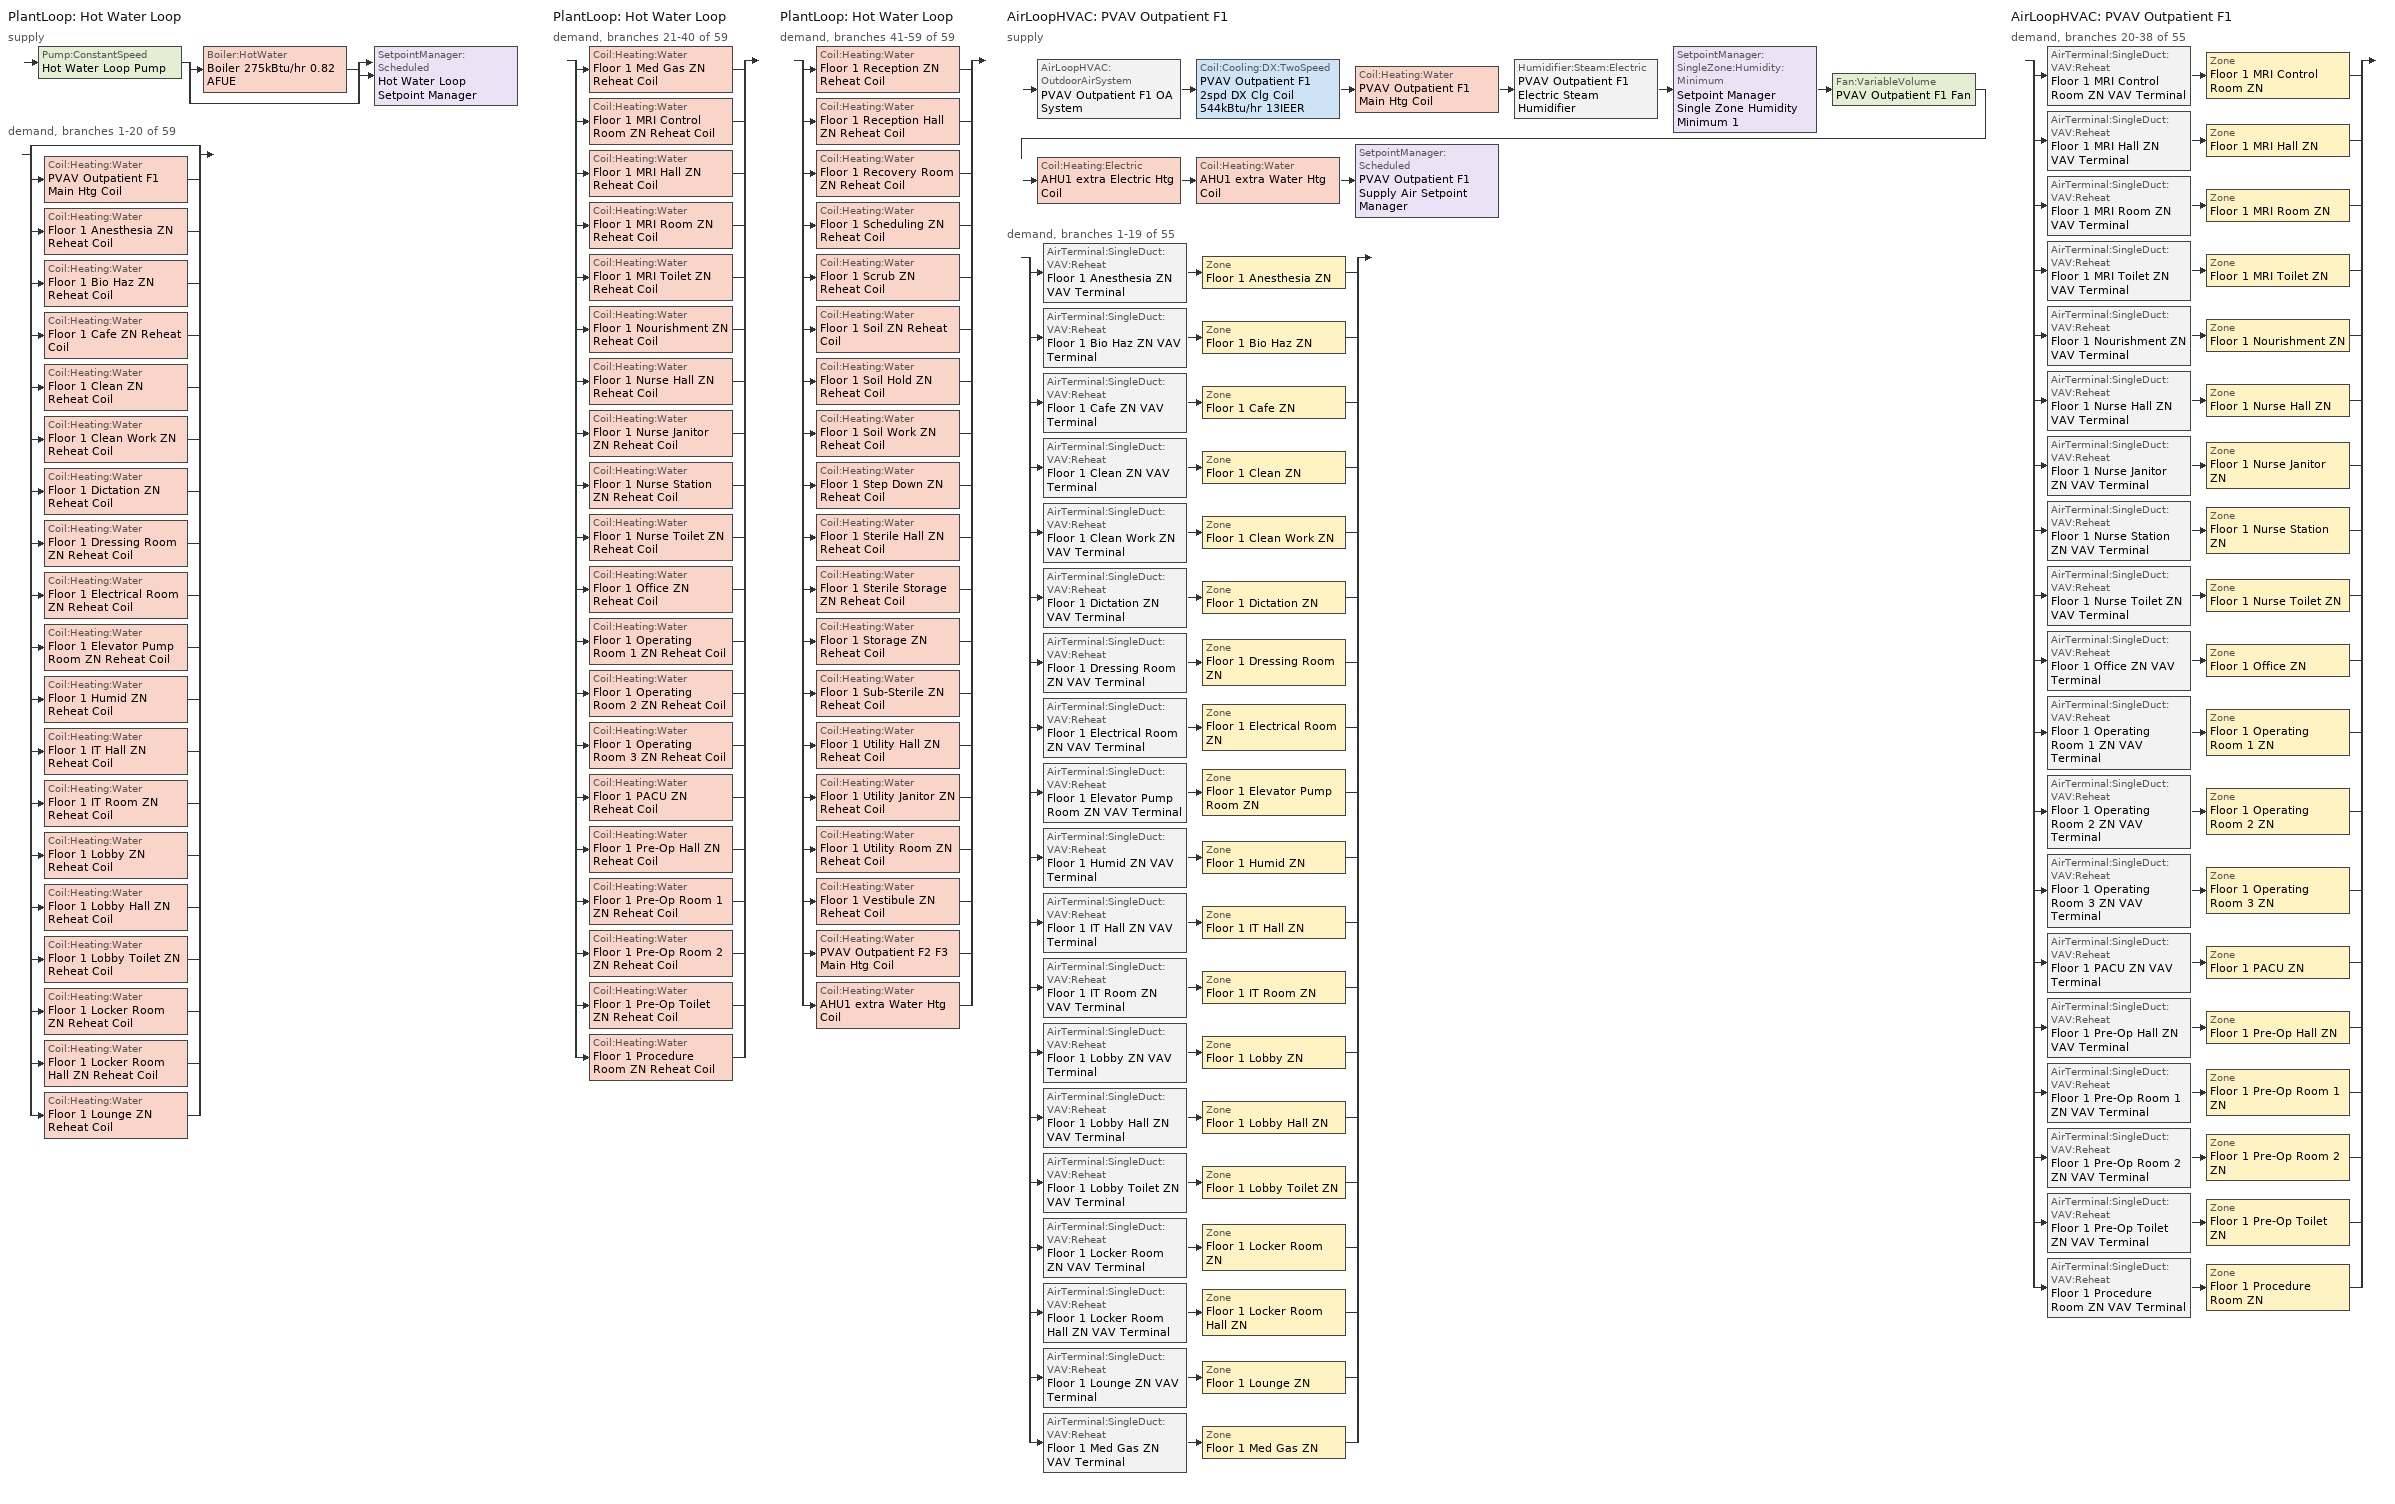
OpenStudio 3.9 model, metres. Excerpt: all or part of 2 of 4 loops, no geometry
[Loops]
PlantLoop 'Hot Water Loop'
 supply: Pump:ConstantSpeed 'Hot Water Loop Pump' > split
  | Boiler:HotWater 'Boiler 275kBtu/hr 0.82 AFUE'
  | bypass
  join > SetpointManager:Scheduled 'Hot Water Loop Setpoint Manager'
 demand, branches 1-20 of 59: split
  | bypass
  | Coil:Heating:Water 'PVAV Outpatient F1 Main Htg Coil'
  | Coil:Heating:Water 'Floor 1 Anesthesia ZN Reheat Coil'
  | Coil:Heating:Water 'Floor 1 Bio Haz ZN Reheat Coil'
  | Coil:Heating:Water 'Floor 1 Cafe ZN Reheat Coil'
  | Coil:Heating:Water 'Floor 1 Clean ZN Reheat Coil'
  | Coil:Heating:Water 'Floor 1 Clean Work ZN Reheat Coil'
  | Coil:Heating:Water 'Floor 1 Dictation ZN Reheat Coil'
  | Coil:Heating:Water 'Floor 1 Dressing Room ZN Reheat Coil'
  | Coil:Heating:Water 'Floor 1 Electrical Room ZN Reheat Coil'
  | Coil:Heating:Water 'Floor 1 Elevator Pump Room ZN Reheat Coil'
  | Coil:Heating:Water 'Floor 1 Humid ZN Reheat Coil'
  | Coil:Heating:Water 'Floor 1 IT Hall ZN Reheat Coil'
  | Coil:Heating:Water 'Floor 1 IT Room ZN Reheat Coil'
  | Coil:Heating:Water 'Floor 1 Lobby ZN Reheat Coil'
  | Coil:Heating:Water 'Floor 1 Lobby Hall ZN Reheat Coil'
  | Coil:Heating:Water 'Floor 1 Lobby Toilet ZN Reheat Coil'
  | Coil:Heating:Water 'Floor 1 Locker Room ZN Reheat Coil'
  | Coil:Heating:Water 'Floor 1 Locker Room Hall ZN Reheat Coil'
  | Coil:Heating:Water 'Floor 1 Lounge ZN Reheat Coil'
PlantLoop 'Hot Water Loop'
 demand, branches 21-40 of 59: split
  | Coil:Heating:Water 'Floor 1 Med Gas ZN Reheat Coil'
  | Coil:Heating:Water 'Floor 1 MRI Control Room ZN Reheat Coil'
  | Coil:Heating:Water 'Floor 1 MRI Hall ZN Reheat Coil'
  | Coil:Heating:Water 'Floor 1 MRI Room ZN Reheat Coil'
  | Coil:Heating:Water 'Floor 1 MRI Toilet ZN Reheat Coil'
  | Coil:Heating:Water 'Floor 1 Nourishment ZN Reheat Coil'
  | Coil:Heating:Water 'Floor 1 Nurse Hall ZN Reheat Coil'
  | Coil:Heating:Water 'Floor 1 Nurse Janitor ZN Reheat Coil'
  | Coil:Heating:Water 'Floor 1 Nurse Station ZN Reheat Coil'
  | Coil:Heating:Water 'Floor 1 Nurse Toilet ZN Reheat Coil'
  | Coil:Heating:Water 'Floor 1 Office ZN Reheat Coil'
  | Coil:Heating:Water 'Floor 1 Operating Room 1 ZN Reheat Coil'
  | Coil:Heating:Water 'Floor 1 Operating Room 2 ZN Reheat Coil'
  | Coil:Heating:Water 'Floor 1 Operating Room 3 ZN Reheat Coil'
  | Coil:Heating:Water 'Floor 1 PACU ZN Reheat Coil'
  | Coil:Heating:Water 'Floor 1 Pre-Op Hall ZN Reheat Coil'
  | Coil:Heating:Water 'Floor 1 Pre-Op Room 1 ZN Reheat Coil'
  | Coil:Heating:Water 'Floor 1 Pre-Op Room 2 ZN Reheat Coil'
  | Coil:Heating:Water 'Floor 1 Pre-Op Toilet ZN Reheat Coil'
  | Coil:Heating:Water 'Floor 1 Procedure Room ZN Reheat Coil'
PlantLoop 'Hot Water Loop'
 demand, branches 41-59 of 59: split
  | Coil:Heating:Water 'Floor 1 Reception ZN Reheat Coil'
  | Coil:Heating:Water 'Floor 1 Reception Hall ZN Reheat Coil'
  | Coil:Heating:Water 'Floor 1 Recovery Room ZN Reheat Coil'
  | Coil:Heating:Water 'Floor 1 Scheduling ZN Reheat Coil'
  | Coil:Heating:Water 'Floor 1 Scrub ZN Reheat Coil'
  | Coil:Heating:Water 'Floor 1 Soil ZN Reheat Coil'
  | Coil:Heating:Water 'Floor 1 Soil Hold ZN Reheat Coil'
  | Coil:Heating:Water 'Floor 1 Soil Work ZN Reheat Coil'
  | Coil:Heating:Water 'Floor 1 Step Down ZN Reheat Coil'
  | Coil:Heating:Water 'Floor 1 Sterile Hall ZN Reheat Coil'
  | Coil:Heating:Water 'Floor 1 Sterile Storage ZN Reheat Coil'
  | Coil:Heating:Water 'Floor 1 Storage ZN Reheat Coil'
  | Coil:Heating:Water 'Floor 1 Sub-Sterile ZN Reheat Coil'
  | Coil:Heating:Water 'Floor 1 Utility Hall ZN Reheat Coil'
  | Coil:Heating:Water 'Floor 1 Utility Janitor ZN Reheat Coil'
  | Coil:Heating:Water 'Floor 1 Utility Room ZN Reheat Coil'
  | Coil:Heating:Water 'Floor 1 Vestibule ZN Reheat Coil'
  | Coil:Heating:Water 'PVAV Outpatient F2 F3 Main Htg Coil'
  | Coil:Heating:Water 'AHU1 extra Water Htg Coil'
AirLoopHVAC 'PVAV Outpatient F1'
 supply: AirLoopHVAC:OutdoorAirSystem 'PVAV Outpatient F1 OA System' > Coil:Cooling:DX:TwoSpeed 'PVAV Outpatient F1 2spd DX Clg Coil 544kBtu/hr 13IEER' > Coil:Heating:Water 'PVAV Outpatient F1 Main Htg Coil' > Humidifier:Steam:Electric 'PVAV Outpatient F1 Electric Steam Humidifier' > SetpointManager:SingleZone:Humidity:Minimum 'Setpoint Manager Single Zone Humidity Minimum 1' > Fan:VariableVolume 'PVAV Outpatient F1 Fan' > Coil:Heating:Electric 'AHU1 extra Electric Htg Coil' > Coil:Heating:Water 'AHU1 extra Water Htg Coil' > SetpointManager:Scheduled 'PVAV Outpatient F1 Supply Air Setpoint Manager'
 demand, branches 1-19 of 55: split
  | AirTerminal:SingleDuct:VAV:Reheat 'Floor 1 Anesthesia ZN VAV Terminal' > Zone 'Floor 1 Anesthesia ZN'
  | AirTerminal:SingleDuct:VAV:Reheat 'Floor 1 Bio Haz ZN VAV Terminal' > Zone 'Floor 1 Bio Haz ZN'
  | AirTerminal:SingleDuct:VAV:Reheat 'Floor 1 Cafe ZN VAV Terminal' > Zone 'Floor 1 Cafe ZN'
  | AirTerminal:SingleDuct:VAV:Reheat 'Floor 1 Clean ZN VAV Terminal' > Zone 'Floor 1 Clean ZN'
  | AirTerminal:SingleDuct:VAV:Reheat 'Floor 1 Clean Work ZN VAV Terminal' > Zone 'Floor 1 Clean Work ZN'
  | AirTerminal:SingleDuct:VAV:Reheat 'Floor 1 Dictation ZN VAV Terminal' > Zone 'Floor 1 Dictation ZN'
  | AirTerminal:SingleDuct:VAV:Reheat 'Floor 1 Dressing Room ZN VAV Terminal' > Zone 'Floor 1 Dressing Room ZN'
  | AirTerminal:SingleDuct:VAV:Reheat 'Floor 1 Electrical Room ZN VAV Terminal' > Zone 'Floor 1 Electrical Room ZN'
  | AirTerminal:SingleDuct:VAV:Reheat 'Floor 1 Elevator Pump Room ZN VAV Terminal' > Zone 'Floor 1 Elevator Pump Room ZN'
  | AirTerminal:SingleDuct:VAV:Reheat 'Floor 1 Humid ZN VAV Terminal' > Zone 'Floor 1 Humid ZN'
  | AirTerminal:SingleDuct:VAV:Reheat 'Floor 1 IT Hall ZN VAV Terminal' > Zone 'Floor 1 IT Hall ZN'
  | AirTerminal:SingleDuct:VAV:Reheat 'Floor 1 IT Room ZN VAV Terminal' > Zone 'Floor 1 IT Room ZN'
  | AirTerminal:SingleDuct:VAV:Reheat 'Floor 1 Lobby ZN VAV Terminal' > Zone 'Floor 1 Lobby ZN'
  | AirTerminal:SingleDuct:VAV:Reheat 'Floor 1 Lobby Hall ZN VAV Terminal' > Zone 'Floor 1 Lobby Hall ZN'
  | AirTerminal:SingleDuct:VAV:Reheat 'Floor 1 Lobby Toilet ZN VAV Terminal' > Zone 'Floor 1 Lobby Toilet ZN'
  | AirTerminal:SingleDuct:VAV:Reheat 'Floor 1 Locker Room ZN VAV Terminal' > Zone 'Floor 1 Locker Room ZN'
  | AirTerminal:SingleDuct:VAV:Reheat 'Floor 1 Locker Room Hall ZN VAV Terminal' > Zone 'Floor 1 Locker Room Hall ZN'
  | AirTerminal:SingleDuct:VAV:Reheat 'Floor 1 Lounge ZN VAV Terminal' > Zone 'Floor 1 Lounge ZN'
  | AirTerminal:SingleDuct:VAV:Reheat 'Floor 1 Med Gas ZN VAV Terminal' > Zone 'Floor 1 Med Gas ZN'
AirLoopHVAC 'PVAV Outpatient F1'
 demand, branches 20-38 of 55: split
  | AirTerminal:SingleDuct:VAV:Reheat 'Floor 1 MRI Control Room ZN VAV Terminal' > Zone 'Floor 1 MRI Control Room ZN'
  | AirTerminal:SingleDuct:VAV:Reheat 'Floor 1 MRI Hall ZN VAV Terminal' > Zone 'Floor 1 MRI Hall ZN'
  | AirTerminal:SingleDuct:VAV:Reheat 'Floor 1 MRI Room ZN VAV Terminal' > Zone 'Floor 1 MRI Room ZN'
  | AirTerminal:SingleDuct:VAV:Reheat 'Floor 1 MRI Toilet ZN VAV Terminal' > Zone 'Floor 1 MRI Toilet ZN'
  | AirTerminal:SingleDuct:VAV:Reheat 'Floor 1 Nourishment ZN VAV Terminal' > Zone 'Floor 1 Nourishment ZN'
  | AirTerminal:SingleDuct:VAV:Reheat 'Floor 1 Nurse Hall ZN VAV Terminal' > Zone 'Floor 1 Nurse Hall ZN'
  | AirTerminal:SingleDuct:VAV:Reheat 'Floor 1 Nurse Janitor ZN VAV Terminal' > Zone 'Floor 1 Nurse Janitor ZN'
  | AirTerminal:SingleDuct:VAV:Reheat 'Floor 1 Nurse Station ZN VAV Terminal' > Zone 'Floor 1 Nurse Station ZN'
  | AirTerminal:SingleDuct:VAV:Reheat 'Floor 1 Nurse Toilet ZN VAV Terminal' > Zone 'Floor 1 Nurse Toilet ZN'
  | AirTerminal:SingleDuct:VAV:Reheat 'Floor 1 Office ZN VAV Terminal' > Zone 'Floor 1 Office ZN'
  | AirTerminal:SingleDuct:VAV:Reheat 'Floor 1 Operating Room 1 ZN VAV Terminal' > Zone 'Floor 1 Operating Room 1 ZN'
  | AirTerminal:SingleDuct:VAV:Reheat 'Floor 1 Operating Room 2 ZN VAV Terminal' > Zone 'Floor 1 Operating Room 2 ZN'
  | AirTerminal:SingleDuct:VAV:Reheat 'Floor 1 Operating Room 3 ZN VAV Terminal' > Zone 'Floor 1 Operating Room 3 ZN'
  | AirTerminal:SingleDuct:VAV:Reheat 'Floor 1 PACU ZN VAV Terminal' > Zone 'Floor 1 PACU ZN'
  | AirTerminal:SingleDuct:VAV:Reheat 'Floor 1 Pre-Op Hall ZN VAV Terminal' > Zone 'Floor 1 Pre-Op Hall ZN'
  | AirTerminal:SingleDuct:VAV:Reheat 'Floor 1 Pre-Op Room 1 ZN VAV Terminal' > Zone 'Floor 1 Pre-Op Room 1 ZN'
  | AirTerminal:SingleDuct:VAV:Reheat 'Floor 1 Pre-Op Room 2 ZN VAV Terminal' > Zone 'Floor 1 Pre-Op Room 2 ZN'
  | AirTerminal:SingleDuct:VAV:Reheat 'Floor 1 Pre-Op Toilet ZN VAV Terminal' > Zone 'Floor 1 Pre-Op Toilet ZN'
  | AirTerminal:SingleDuct:VAV:Reheat 'Floor 1 Procedure Room ZN VAV Terminal' > Zone 'Floor 1 Procedure Room ZN'
[Sizing:Zone] Zone Cooling Design Supply Air Temperature Input Method=SupplyAirTemperature; Zone Cooling Design Supply Air Temperature {C}=12.7778; Zone Cooling Design Supply Air Temperature Difference {deltaC}=11.11; Zone Heating Design Supply Air Temperature Input Method=SupplyAirTemperature; Zone Heating Design Supply Air Temperature {C}=50; Zone Heating Design Supply Air Temperature Difference {deltaC}=11.11; Zone Cooling Design Supply Air Humidity Ratio {kg-H2O/kg-air}=0.0085; Zone Heating Design Supply Air Humidity Ratio {kg-H2O/kg-air}=0.008; Heating Design Air Flow Method=DesignDay; Heating Maximum Air Flow Fraction=1; Account for Dedicated Outdoor Air System=No; Dedicated Outdoor Air System Control Strategy=NeutralSupplyAir; Dedicated Outdoor Air Low Setpoint Temperature for Design {C}=autosize; Dedicated Outdoor Air High Setpoint Temperature for Design {C}=autosize; Zone Load Sizing Method=Sensible Load Only No Latent Load; Zone Latent Cooling Design Supply Air Humidity Ratio Input Method=HumidityRatioDifference; Zone Cooling Design Supply Air Humidity Ratio Difference {kgWater/kgDryAir}=0.005; Zone Latent Heating Design Supply Air Humidity Ratio Input Method=HumidityRatioDifference; Zone Humidification Design Supply Air Humidity Ratio Difference {kgWater/kgDryAir}=0.005; Sizing Option=Coincident
Name | Cooling Design Air Flow Method | Cooling Minimum Air Flow per Zone Floor Area {m3/s-m2}
Floor 1 Anesthesia ZN | DesignDayWithLimit | 0.00677333
Floor 1 Bio Haz ZN; Floor 1 Cafe ZN; Floor 1 Dictation ZN; Floor 1 Dressing Room ZN; Floor 1 Electrical Room ZN; Floor 1 Elevator Pump Room ZN; Floor 1 Humid ZN; Floor 1 IT Hall ZN; Floor 1 IT Room ZN; Floor 1 Lobby ZN; Floor 1 Lobby Hall ZN; Floor 1 Locker Room ZN; Floor 1 Locker Room Hall ZN; Floor 1 Lounge ZN; Floor 1 Med Gas ZN; Floor 1 MRI Control Room ZN; Floor 1 MRI Hall ZN; Floor 1 MRI Room ZN; Floor 1 Nourishment ZN; Floor 1 Nurse Hall ZN; Floor 1 Nurse Janitor ZN; Floor 1 Nurse Station ZN; Floor 1 Office ZN; Floor 1 Pre-Op Hall ZN | DesignDay
Floor 1 Clean ZN; Floor 1 Clean Work ZN | DesignDayWithLimit | 0.00338667
Floor 1 Lobby Toilet ZN; Floor 1 MRI Toilet ZN; Floor 1 Nurse Toilet ZN; Floor 1 Pre-Op Toilet ZN | DesignDayWithLimit | 0.00846667
Floor 1 Operating Room 1 ZN; Floor 1 Operating Room 2 ZN; Floor 1 Operating Room 3 ZN | DesignDayWithLimit | 0.0169333
Floor 1 PACU ZN; Floor 1 Pre-Op Room 1 ZN; Floor 1 Pre-Op Room 2 ZN | DesignDayWithLimit | 0.00508
Floor 1 Procedure Room ZN | DesignDayWithLimit | 0.0127
[Zone equipment]
Floor 1 Anesthesia ZN: Floor 1 Anesthesia ZN VAV Terminal, Floor 1 Anesthesia ZN Exhaust Fan
Floor 1 Bio Haz ZN: Floor 1 Bio Haz ZN VAV Terminal
Floor 1 Cafe ZN: Floor 1 Cafe ZN VAV Terminal
Floor 1 Clean ZN: Floor 1 Clean ZN VAV Terminal
Floor 1 Clean Work ZN: Floor 1 Clean Work ZN VAV Terminal
Floor 1 Dictation ZN: Floor 1 Dictation ZN VAV Terminal
Floor 1 Dressing Room ZN: Floor 1 Dressing Room ZN VAV Terminal
Floor 1 Electrical Room ZN: Floor 1 Electrical Room ZN VAV Terminal
Floor 1 Elevator Pump Room ZN: Floor 1 Elevator Pump Room ZN VAV Terminal
Floor 1 Humid ZN: Floor 1 Humid ZN VAV Terminal
Floor 1 IT Hall ZN: Floor 1 IT Hall ZN VAV Terminal
Floor 1 IT Room ZN: Floor 1 IT Room ZN VAV Terminal
Floor 1 Lobby ZN: Floor 1 Lobby ZN VAV Terminal
Floor 1 Lobby Hall ZN: Floor 1 Lobby Hall ZN VAV Terminal
Floor 1 Lobby Toilet ZN: Floor 1 Lobby Toilet ZN VAV Terminal, Floor 1 Lobby Toilet ZN Exhaust Fan
Floor 1 Locker Room ZN: Floor 1 Locker Room ZN VAV Terminal
Floor 1 Locker Room Hall ZN: Floor 1 Locker Room Hall ZN VAV Terminal
Floor 1 Lounge ZN: Floor 1 Lounge ZN VAV Terminal
Floor 1 Med Gas ZN: Floor 1 Med Gas ZN VAV Terminal
Floor 1 MRI Control Room ZN: Floor 1 MRI Control Room ZN VAV Terminal, Floor 1 MRI Control Room ZN Exhaust Fan
Floor 1 MRI Hall ZN: Floor 1 MRI Hall ZN VAV Terminal
Floor 1 MRI Room ZN: Floor 1 MRI Room ZN VAV Terminal, Floor 1 MRI Room ZN Exhaust Fan
Floor 1 MRI Toilet ZN: Floor 1 MRI Toilet ZN VAV Terminal, Floor 1 MRI Toilet ZN Exhaust Fan
Floor 1 Nourishment ZN: Floor 1 Nourishment ZN VAV Terminal
Floor 1 Nurse Hall ZN: Floor 1 Nurse Hall ZN VAV Terminal
Floor 1 Nurse Janitor ZN: Floor 1 Nurse Janitor ZN VAV Terminal
Floor 1 Nurse Station ZN: Floor 1 Nurse Station ZN VAV Terminal
Floor 1 Nurse Toilet ZN: Floor 1 Nurse Toilet ZN VAV Terminal, Floor 1 Nurse Toilet ZN Exhaust Fan
Floor 1 Office ZN: Floor 1 Office ZN VAV Terminal
Floor 1 Operating Room 1 ZN: Floor 1 Operating Room 1 ZN VAV Terminal
Floor 1 Operating Room 2 ZN: Floor 1 Operating Room 2 ZN VAV Terminal
Floor 1 Operating Room 3 ZN: Floor 1 Operating Room 3 ZN VAV Terminal
Floor 1 PACU ZN: Floor 1 PACU ZN VAV Terminal
Floor 1 Pre-Op Hall ZN: Floor 1 Pre-Op Hall ZN VAV Terminal
Floor 1 Pre-Op Room 1 ZN: Floor 1 Pre-Op Room 1 ZN VAV Terminal
Floor 1 Pre-Op Room 2 ZN: Floor 1 Pre-Op Room 2 ZN VAV Terminal
Floor 1 Pre-Op Toilet ZN: Floor 1 Pre-Op Toilet ZN VAV Terminal, Floor 1 Pre-Op Toilet ZN Exhaust Fan
Floor 1 Procedure Room ZN: Floor 1 Procedure Room ZN VAV Terminal
[PlantLoop]
Hot Water Loop: Fluid Type=Water; Glycol Concentration=0; Minimum Loop Temperature {C}=10; Plant Loop Volume {m3}=Autocalculate; Load Distribution Scheme=Optimal
[Sizing:Plant]
Hot Water Loop: Loop Type=Heating; Design Loop Exit Temperature {C}=82.2222; Loop Design Temperature Difference {deltaC}=11.1111; Sizing Option=NonCoincident; Zone Timesteps in Averaging Window=1; Coincident Sizing Factor Mode=None
[SetpointManager:Scheduled] Control Variable=Temperature
Name | Schedule | Setpoint Node or NodeList
Hot Water Loop Setpoint Manager | Hot Water Loop Temp - 180F | Hot Water Loop Supply Outlet Node
PVAV Outpatient F1 Supply Air Setpoint Manager | Supply Air Temp - 55.0F | PVAV Outpatient F1 Supply Outlet Node
[Pump:ConstantSpeed]
Hot Water Loop Pump: Rated Flow Rate {m3/s}=autosize; Rated Pump Head {Pa}=179344; Rated Power Consumption {W}=autosize; Motor Efficiency=0.874515; Fraction of Motor Inefficiencies to Fluid Stream=0; Pump Control Type=Intermittent; Design Power Sizing Method=PowerPerFlowPerPressure; Design Electric Power per Unit Flow Rate {W/(m3/s)}=348701.1; Design Shaft Power per Unit Flow Rate per Unit Head {W-s/m3-Pa}=1.28205
[Boiler:HotWater]
Boiler 275kBtu/hr 0.82 AFUE: Fuel Type=NaturalGas; Nominal Thermal Efficiency=0.82; Efficiency Curve Temperature Evaluation Variable=LeavingBoiler; Normalized Boiler Efficiency Curve=Boiler with No Minimum Turndown; Minimum Part Load Ratio=0; Maximum Part Load Ratio=1.2; Optimum Part Load Ratio=1; Water Outlet Upper Temperature Limit {C}=95; Boiler Flow Mode=LeavingSetpointModulated; On Cycle Parasitic Electric Load {W}=0; Off Cycle Parasitic Fuel Load {W}=0; Sizing Factor=0.3
[AirLoopHVAC]
PVAV Outpatient F1: Availability Schedule=OutPatientHealthCare HVACOperationSchd; Design Supply Air Flow Rate {m3/s}=autosize; Design Return Air Flow Fraction of Supply Air Flow=1
[Sizing:System]
PVAV Outpatient F1: Type of Load to Size On=Sensible; Design Outdoor Air Flow Rate {m3/s}=Autosize; Central Heating Maximum System Air Flow Ratio=0.3; Preheat Design Temperature {C}=7.22222; Preheat Design Humidity Ratio {kg-H2O/kg-Air}=0.008; Precool Design Temperature {C}=12.7778; Precool Design Humidity Ratio {kg-H2O/kg-Air}=0.008; Central Cooling Design Supply Air Temperature {C}=12.7778; Central Heating Design Supply Air Temperature {C}=12.7778; Sizing Option=Coincident; 100% Outdoor Air in Cooling=No; 100% Outdoor Air in Heating=No; Central Cooling Design Supply Air Humidity Ratio {kg-H2O/kg-Air}=0.0085; Central Heating Design Supply Air Humidity Ratio {kg-H2O/kg-Air}=0.008; Cooling Design Air Flow Method=DesignDay; Heating Design Air Flow Method=DesignDay; System Outdoor Air Method=ZoneSum; Zone Maximum Outdoor Air Fraction=1; Cooling Supply Air Flow Rate Per Floor Area {m3/s-m2}=0.00996765; Cooling Fraction of Autosized Cooling Supply Air Flow Rate=1; Cooling Supply Air Flow Rate Per Unit Cooling Capacity {m3/s-W}=3.94755e-05; Heating Supply Air Flow Rate Per Floor Area {m3/s-m2}=0.00996765; Heating Fraction of Autosized Heating Supply Air Flow Rate=1; Heating Fraction of Autosized Cooling Supply Air Flow Rate=1; Heating Supply Air Flow Rate Per Unit Heating Capacity {m3/s-W}=3.15882e-05; Cooling Design Capacity Method=CoolingDesignCapacity; Cooling Design Capacity {W}=autosize; Cooling Design Capacity Per Floor Area {W/m2}=234.7; Fraction of Autosized Cooling Design Capacity=1; Heating Design Capacity Method=HeatingDesignCapacity; Heating Design Capacity {W}=autosize; Heating Design Capacity Per Floor Area {W/m2}=157; Fraction of Autosized Heating Design Capacity=1; Central Cooling Capacity Control Method=OnOff; Occupant Diversity=autosize
[Fan:VariableVolume]
PVAV Outpatient F1 Fan: Availability Schedule=Always On Discrete; Fan Total Efficiency=0.6084; Pressure Rise {Pa}=1389.92; Maximum Flow Rate {m3/s}=Autosize; Fan Power Minimum Flow Rate Input Method=Fraction; Fan Power Minimum Flow Fraction=0.1; Fan Power Minimum Air Flow Rate {m3/s}=0; Motor Efficiency=0.936; Motor In Airstream Fraction=1; Fan Power Coefficient 1=0.0407599; Fan Power Coefficient 2=0.088045; Fan Power Coefficient 3=-0.0729261; Fan Power Coefficient 4=0.94374; Fan Power Coefficient 5=0
[Coil:Heating:Water] Availability Schedule=Always On Discrete; Rated Inlet Water Temperature {C}=82.2222; Rated Outlet Water Temperature {C}=71.1111
Name | Rated Inlet Air Temperature {C} | Rated Outlet Air Temperature {C}
PVAV Outpatient F1 Main Htg Coil; PVAV Outpatient F2 F3 Main Htg Coil | 7.22222 | 12.7778
Floor 1 Anesthesia ZN Reheat Coil; Floor 1 Bio Haz ZN Reheat Coil; Floor 1 Cafe ZN Reheat Coil; Floor 1 Clean ZN Reheat Coil; Floor 1 Clean Work ZN Reheat Coil; Floor 1 Dictation ZN Reheat Coil; Floor 1 Dressing Room ZN Reheat Coil; Floor 1 Electrical Room ZN Reheat Coil; Floor 1 Elevator Pump Room ZN Reheat Coil; Floor 1 Humid ZN Reheat Coil; Floor 1 IT Hall ZN Reheat Coil; Floor 1 IT Room ZN Reheat Coil; Floor 1 Lobby ZN Reheat Coil; Floor 1 Lobby Hall ZN Reheat Coil; Floor 1 Lobby Toilet ZN Reheat Coil; Floor 1 Locker Room ZN Reheat Coil; Floor 1 Locker Room Hall ZN Reheat Coil; Floor 1 Lounge ZN Reheat Coil; Floor 1 Med Gas ZN Reheat Coil; Floor 1 MRI Control Room ZN Reheat Coil; Floor 1 MRI Hall ZN Reheat Coil; Floor 1 MRI Room ZN Reheat Coil; Floor 1 MRI Toilet ZN Reheat Coil; Floor 1 Nourishment ZN Reheat Coil; Floor 1 Nurse Hall ZN Reheat Coil; Floor 1 Nurse Janitor ZN Reheat Coil; Floor 1 Nurse Station ZN Reheat Coil; Floor 1 Nurse Toilet ZN Reheat Coil; Floor 1 Office ZN Reheat Coil; Floor 1 Operating Room 1 ZN Reheat Coil; Floor 1 Operating Room 2 ZN Reheat Coil; Floor 1 Operating Room 3 ZN Reheat Coil; Floor 1 PACU ZN Reheat Coil; Floor 1 Pre-Op Hall ZN Reheat Coil; Floor 1 Pre-Op Room 1 ZN Reheat Coil; Floor 1 Pre-Op Room 2 ZN Reheat Coil; Floor 1 Pre-Op Toilet ZN Reheat Coil; Floor 1 Procedure Room ZN Reheat Coil; Floor 1 Reception ZN Reheat Coil; Floor 1 Reception Hall ZN Reheat Coil; Floor 1 Recovery Room ZN Reheat Coil; Floor 1 Scheduling ZN Reheat Coil; Floor 1 Scrub ZN Reheat Coil; Floor 1 Soil ZN Reheat Coil; Floor 1 Soil Hold ZN Reheat Coil; Floor 1 Soil Work ZN Reheat Coil; Floor 1 Step Down ZN Reheat Coil; Floor 1 Sterile Hall ZN Reheat Coil; Floor 1 Sterile Storage ZN Reheat Coil; Floor 1 Storage ZN Reheat Coil; Floor 1 Sub-Sterile ZN Reheat Coil; Floor 1 Utility Hall ZN Reheat Coil; Floor 1 Utility Janitor ZN Reheat Coil; Floor 1 Utility Room ZN Reheat Coil; Floor 1 Vestibule ZN Reheat Coil | 12.7778 | 50
AHU1 extra Water Htg Coil | 16.6 | 32.2
[Controller:WaterCoil] Action=Normal; Controller Convergence Tolerance {deltaC}=0.1; Minimum Actuated Flow {m3/s}=0
Name | Water Coil
PVAV Outpatient F1 Main Htg Coil Controller | PVAV Outpatient F1 Main Htg Coil
Floor 1 Anesthesia ZN Reheat Coil Controller | Floor 1 Anesthesia ZN Reheat Coil
Floor 1 Bio Haz ZN Reheat Coil Controller | Floor 1 Bio Haz ZN Reheat Coil
Floor 1 Cafe ZN Reheat Coil Controller | Floor 1 Cafe ZN Reheat Coil
Floor 1 Clean ZN Reheat Coil Controller | Floor 1 Clean ZN Reheat Coil
Floor 1 Clean Work ZN Reheat Coil Controller | Floor 1 Clean Work ZN Reheat Coil
Floor 1 Dictation ZN Reheat Coil Controller | Floor 1 Dictation ZN Reheat Coil
Floor 1 Dressing Room ZN Reheat Coil Controller | Floor 1 Dressing Room ZN Reheat Coil
Floor 1 Electrical Room ZN Reheat Coil Controller | Floor 1 Electrical Room ZN Reheat Coil
Floor 1 Elevator Pump Room ZN Reheat Coil Controller | Floor 1 Elevator Pump Room ZN Reheat Coil
Floor 1 Humid ZN Reheat Coil Controller | Floor 1 Humid ZN Reheat Coil
Floor 1 IT Hall ZN Reheat Coil Controller | Floor 1 IT Hall ZN Reheat Coil
Floor 1 IT Room ZN Reheat Coil Controller | Floor 1 IT Room ZN Reheat Coil
Floor 1 Lobby ZN Reheat Coil Controller | Floor 1 Lobby ZN Reheat Coil
Floor 1 Lobby Hall ZN Reheat Coil Controller | Floor 1 Lobby Hall ZN Reheat Coil
Floor 1 Lobby Toilet ZN Reheat Coil Controller | Floor 1 Lobby Toilet ZN Reheat Coil
Floor 1 Locker Room ZN Reheat Coil Controller | Floor 1 Locker Room ZN Reheat Coil
Floor 1 Locker Room Hall ZN Reheat Coil Controller | Floor 1 Locker Room Hall ZN Reheat Coil
Floor 1 Lounge ZN Reheat Coil Controller | Floor 1 Lounge ZN Reheat Coil
Floor 1 Med Gas ZN Reheat Coil Controller | Floor 1 Med Gas ZN Reheat Coil
Floor 1 MRI Control Room ZN Reheat Coil Controller | Floor 1 MRI Control Room ZN Reheat Coil
Floor 1 MRI Hall ZN Reheat Coil Controller | Floor 1 MRI Hall ZN Reheat Coil
Floor 1 MRI Room ZN Reheat Coil Controller | Floor 1 MRI Room ZN Reheat Coil
Floor 1 MRI Toilet ZN Reheat Coil Controller | Floor 1 MRI Toilet ZN Reheat Coil
Floor 1 Nourishment ZN Reheat Coil Controller | Floor 1 Nourishment ZN Reheat Coil
Floor 1 Nurse Hall ZN Reheat Coil Controller | Floor 1 Nurse Hall ZN Reheat Coil
Floor 1 Nurse Janitor ZN Reheat Coil Controller | Floor 1 Nurse Janitor ZN Reheat Coil
Floor 1 Nurse Station ZN Reheat Coil Controller | Floor 1 Nurse Station ZN Reheat Coil
Floor 1 Nurse Toilet ZN Reheat Coil Controller | Floor 1 Nurse Toilet ZN Reheat Coil
Floor 1 Office ZN Reheat Coil Controller | Floor 1 Office ZN Reheat Coil
Floor 1 Operating Room 1 ZN Reheat Coil Controller | Floor 1 Operating Room 1 ZN Reheat Coil
Floor 1 Operating Room 2 ZN Reheat Coil Controller | Floor 1 Operating Room 2 ZN Reheat Coil
Floor 1 Operating Room 3 ZN Reheat Coil Controller | Floor 1 Operating Room 3 ZN Reheat Coil
Floor 1 PACU ZN Reheat Coil Controller | Floor 1 PACU ZN Reheat Coil
Floor 1 Pre-Op Hall ZN Reheat Coil Controller | Floor 1 Pre-Op Hall ZN Reheat Coil
Floor 1 Pre-Op Room 1 ZN Reheat Coil Controller | Floor 1 Pre-Op Room 1 ZN Reheat Coil
Floor 1 Pre-Op Room 2 ZN Reheat Coil Controller | Floor 1 Pre-Op Room 2 ZN Reheat Coil
Floor 1 Pre-Op Toilet ZN Reheat Coil Controller | Floor 1 Pre-Op Toilet ZN Reheat Coil
Floor 1 Procedure Room ZN Reheat Coil Controller | Floor 1 Procedure Room ZN Reheat Coil
Floor 1 Reception ZN Reheat Coil Controller | Floor 1 Reception ZN Reheat Coil
Floor 1 Reception Hall ZN Reheat Coil Controller | Floor 1 Reception Hall ZN Reheat Coil
Floor 1 Recovery Room ZN Reheat Coil Controller | Floor 1 Recovery Room ZN Reheat Coil
Floor 1 Scheduling ZN Reheat Coil Controller | Floor 1 Scheduling ZN Reheat Coil
Floor 1 Scrub ZN Reheat Coil Controller | Floor 1 Scrub ZN Reheat Coil
Floor 1 Soil ZN Reheat Coil Controller | Floor 1 Soil ZN Reheat Coil
Floor 1 Soil Hold ZN Reheat Coil Controller | Floor 1 Soil Hold ZN Reheat Coil
Floor 1 Soil Work ZN Reheat Coil Controller | Floor 1 Soil Work ZN Reheat Coil
Floor 1 Step Down ZN Reheat Coil Controller | Floor 1 Step Down ZN Reheat Coil
Floor 1 Sterile Hall ZN Reheat Coil Controller | Floor 1 Sterile Hall ZN Reheat Coil
Floor 1 Sterile Storage ZN Reheat Coil Controller | Floor 1 Sterile Storage ZN Reheat Coil
Floor 1 Storage ZN Reheat Coil Controller | Floor 1 Storage ZN Reheat Coil
Floor 1 Sub-Sterile ZN Reheat Coil Controller | Floor 1 Sub-Sterile ZN Reheat Coil
Floor 1 Utility Hall ZN Reheat Coil Controller | Floor 1 Utility Hall ZN Reheat Coil
Floor 1 Utility Janitor ZN Reheat Coil Controller | Floor 1 Utility Janitor ZN Reheat Coil
Floor 1 Utility Room ZN Reheat Coil Controller | Floor 1 Utility Room ZN Reheat Coil
Floor 1 Vestibule ZN Reheat Coil Controller | Floor 1 Vestibule ZN Reheat Coil
PVAV Outpatient F2 F3 Main Htg Coil Controller | PVAV Outpatient F2 F3 Main Htg Coil
AHU1 extra Water Htg Coil Controller | AHU1 extra Water Htg Coil
[Coil:Cooling:DX:TwoSpeed]
PVAV Outpatient F1 2spd DX Clg Coil 544kBtu/hr 13IEER: Availability Schedule=Always On Discrete; Rated High Speed Total Cooling Capacity {W}=Autosize; Rated High Speed Sensible Heat Ratio=Autosize; Rated High Speed COP {W/W}=3.59497; Rated High Speed Air Flow Rate {m3/s}=Autosize; Rated High Speed Evaporator Fan Power Per Volume Flow Rate 2017 {W/(m3/s)}=773.3; Rated High Speed Evaporator Fan Power Per Volume Flow Rate 2023 {W/(m3/s)}=934.4; Unit Internal Static Air Pressure {Pa}=773.3; Total Cooling Capacity Function of Temperature Curve=CoilClgDXQRatio_fTwbToadbSI; Total Cooling Capacity Function of Flow Fraction Curve=CoilClgDXSnglQRatio_fCFMRatio; Energy Input Ratio Function of Temperature Curve=CoilClgDXEIRRatio_fTwbToadbSI; Energy Input Ratio Function of Flow Fraction Curve=CoilClgDXSnglEIRRatio_fCFMRatio; Part Load Fraction Correlation Curve=CoilClgDXEIRRatio_fQFrac; Rated Low Speed Total Cooling Capacity {W}=Autosize; Rated Low Speed Sensible Heat Ratio=0.69; Rated Low Speed COP {W/W}=3.59497; Rated Low Speed Air Flow Rate {m3/s}=Autosize; Rated Low Speed Evaporator Fan Power Per Volume Flow Rate 2017 {W/(m3/s)}=773.3; Rated Low Speed Evaporator Fan Power Per Volume Flow Rate 2023 {W/(m3/s)}=934.4; Low Speed Total Cooling Capacity Function of Temperature Curve=CoilClgDXQRatio_fTwbToadbSI; Low Speed Energy Input Ratio Function of Temperature Curve=CoilClgDXEIRRatio_fTwbToadbSI; Condenser Type=AirCooled; Minimum Outdoor Dry-Bulb Temperature for Compressor Operation {C}=-25; High Speed Evaporative Condenser Effectiveness=0.9; High Speed Evaporative Condenser Air Flow Rate {m3/s}=Autosize; High Speed Evaporative Condenser Pump Rated Power Consumption {W}=Autosize; Low Speed Evaporative Condenser Effectiveness=0.9; Low Speed Evaporative Condenser Air Flow Rate {m3/s}=Autosize; Low Speed Evaporative Condenser Pump Rated Power Consumption {W}=Autosize; Basin Heater Capacity {W/K}=0; Basin Heater Setpoint Temperature {C}=2
[Controller:OutdoorAir]
PVAV Outpatient F1 OA Controller: Minimum Outdoor Air Flow Rate {m3/s}=0; Maximum Outdoor Air Flow Rate {m3/s}=Autosize; Economizer Control Type=NoEconomizer; Economizer Control Action Type=ModulateFlow; Economizer Maximum Limit Dry-Bulb Temperature {C}=28; Economizer Maximum Limit Enthalpy {J/kg}=64000; Lockout Type=LockoutWithHeating; Minimum Limit Type=FixedMinimum; Minimum Outdoor Air Schedule=OutPatientHealthCare BLDG_OA_SCH; Minimum Fraction of Outdoor Air Schedule=OutPatientHealthCare AHU-1_OAminOAFracSchedule; Controller Mechanical Ventilation=PVAV Outpatient F1 Mechanical Ventilation Controller; High Humidity Control=No; High Humidity Outdoor Air Flow Ratio=1; Control High Indoor Humidity Based on Outdoor Humidity Ratio=Yes; Heat Recovery Bypass Control Type=BypassWhenWithinEconomizerLimits; Economizer Operation Staging=InterlockedWithMechanicalCooling
[Controller:MechanicalVentilation]
PVAV Outpatient F1 Mechanical Ventilation Controller: Availability Schedule=Always Off Discrete; Demand Controlled Ventilation=Yes; System Outdoor Air Method=ZoneSum
[AirLoopHVAC:OutdoorAirSystem]
PVAV Outpatient F1 OA System: Controller=PVAV Outpatient F1 OA Controller
[AirTerminal:SingleDuct:VAV:Reheat] Availability Schedule=Always On Discrete; Maximum Air Flow Rate {m3/s}=AutoSize; Fixed Minimum Air Flow Rate {m3/s}=0; Maximum Hot Water or Steam Flow Rate {m3/s}=AutoSize; Minimum Hot Water or Steam Flow Rate {m3/s}=0; Convergence Tolerance=0.001; Damper Heating Action=ReverseWithLimits; Maximum Flow per Zone Floor Area During Reheat {m3/s-m2}=AutoSize; Maximum Flow Fraction During Reheat=0.5; Maximum Reheat Air Temperature {C}=50; Control For Outdoor Air=No
Name | Zone Minimum Air Flow Input Method | Constant Minimum Air Flow Fraction | Reheat Coil | Minimum Air Flow Fraction Schedule
Floor 1 Anesthesia ZN VAV Terminal | Constant | 1 | Floor 1 Anesthesia ZN Reheat Coil
Floor 1 Bio Haz ZN VAV Terminal | Constant | 0.2 | Floor 1 Bio Haz ZN Reheat Coil
Floor 1 Cafe ZN VAV Terminal | Constant | 0.2 | Floor 1 Cafe ZN Reheat Coil
Floor 1 Clean ZN VAV Terminal | Constant | 1 | Floor 1 Clean ZN Reheat Coil
Floor 1 Clean Work ZN VAV Terminal | Constant | 1 | Floor 1 Clean Work ZN Reheat Coil
Floor 1 Dictation ZN VAV Terminal | Scheduled | 0 | Floor 1 Dictation ZN Reheat Coil | Floor 1 Dictation ZN VAV Terminal - MDP - adjusted
Floor 1 Dressing Room ZN VAV Terminal | Constant | 0.2 | Floor 1 Dressing Room ZN Reheat Coil
Floor 1 Electrical Room ZN VAV Terminal | Constant | 0.2 | Floor 1 Electrical Room ZN Reheat Coil
Floor 1 Elevator Pump Room ZN VAV Terminal | Constant | 0.2 | Floor 1 Elevator Pump Room ZN Reheat Coil
Floor 1 Humid ZN VAV Terminal | Scheduled | 0 | Floor 1 Humid ZN Reheat Coil | Floor 1 Humid ZN VAV Terminal - MDP - adjusted
Floor 1 IT Hall ZN VAV Terminal | Constant | 0.2 | Floor 1 IT Hall ZN Reheat Coil
Floor 1 IT Room ZN VAV Terminal | Constant | 0.2 | Floor 1 IT Room ZN Reheat Coil
Floor 1 Lobby ZN VAV Terminal | Constant | 0.2 | Floor 1 Lobby ZN Reheat Coil
Floor 1 Lobby Hall ZN VAV Terminal | Constant | 0.2 | Floor 1 Lobby Hall ZN Reheat Coil
Floor 1 Lobby Toilet ZN VAV Terminal | Constant | 1 | Floor 1 Lobby Toilet ZN Reheat Coil
Floor 1 Locker Room ZN VAV Terminal | Constant | 0.2 | Floor 1 Locker Room ZN Reheat Coil
Floor 1 Locker Room Hall ZN VAV Terminal | Constant | 0.2 | Floor 1 Locker Room Hall ZN Reheat Coil
Floor 1 Lounge ZN VAV Terminal | Constant | 0.2 | Floor 1 Lounge ZN Reheat Coil
Floor 1 Med Gas ZN VAV Terminal | Constant | 0.2 | Floor 1 Med Gas ZN Reheat Coil
Floor 1 MRI Control Room ZN VAV Terminal | Constant | 0.2 | Floor 1 MRI Control Room ZN Reheat Coil
Floor 1 MRI Hall ZN VAV Terminal | Constant | 0.2 | Floor 1 MRI Hall ZN Reheat Coil
Floor 1 MRI Room ZN VAV Terminal | Constant | 0.2 | Floor 1 MRI Room ZN Reheat Coil
Floor 1 MRI Toilet ZN VAV Terminal | Constant | 1 | Floor 1 MRI Toilet ZN Reheat Coil
Floor 1 Nourishment ZN VAV Terminal | Constant | 0.2 | Floor 1 Nourishment ZN Reheat Coil
Floor 1 Nurse Hall ZN VAV Terminal | Constant | 0.2 | Floor 1 Nurse Hall ZN Reheat Coil
Floor 1 Nurse Janitor ZN VAV Terminal | Constant | 0.2 | Floor 1 Nurse Janitor ZN Reheat Coil
Floor 1 Nurse Station ZN VAV Terminal | Constant | 0.2 | Floor 1 Nurse Station ZN Reheat Coil
Floor 1 Nurse Toilet ZN VAV Terminal | Constant | 1 | Floor 1 Nurse Toilet ZN Reheat Coil
Floor 1 Office ZN VAV Terminal | Scheduled | 0 | Floor 1 Office ZN Reheat Coil | Floor 1 Office ZN VAV Terminal - MDP - adjusted
Floor 1 Operating Room 1 ZN VAV Terminal | Scheduled | 1 | Floor 1 Operating Room 1 ZN Reheat Coil | OutPatientHealthCare OR_MinSA_Sched
Floor 1 Operating Room 2 ZN VAV Terminal | Scheduled | 1 | Floor 1 Operating Room 2 ZN Reheat Coil | OutPatientHealthCare OR_MinSA_Sched
Floor 1 Operating Room 3 ZN VAV Terminal | Constant | 1 | Floor 1 Operating Room 3 ZN Reheat Coil
Floor 1 PACU ZN VAV Terminal | Constant | 1 | Floor 1 PACU ZN Reheat Coil
Floor 1 Pre-Op Hall ZN VAV Terminal | Constant | 0.2 | Floor 1 Pre-Op Hall ZN Reheat Coil
Floor 1 Pre-Op Room 1 ZN VAV Terminal | Constant | 1 | Floor 1 Pre-Op Room 1 ZN Reheat Coil
Floor 1 Pre-Op Room 2 ZN VAV Terminal | Constant | 1 | Floor 1 Pre-Op Room 2 ZN Reheat Coil
Floor 1 Pre-Op Toilet ZN VAV Terminal | Constant | 1 | Floor 1 Pre-Op Toilet ZN Reheat Coil
Floor 1 Procedure Room ZN VAV Terminal | Constant | 1 | Floor 1 Procedure Room ZN Reheat Coil
[Coil:Heating:Electric]
AHU1 extra Electric Htg Coil: Availability Schedule=Always On Discrete; Efficiency=1
[Fan:ZoneExhaust] Availability Schedule=OutPatientHealthCare Hours_of_operation; System Availability Manager Coupling Mode=Decoupled
Name | Fan Total Efficiency | Pressure Rise {Pa} | Maximum Flow Rate {m3/s}
Floor 1 Anesthesia ZN Exhaust Fan | 0.31 | 249 | 0.0679562
Floor 1 Lobby Toilet ZN Exhaust Fan; Floor 1 MRI Toilet ZN Exhaust Fan; Floor 1 Nurse Toilet ZN Exhaust Fan; Floor 1 Pre-Op Toilet ZN Exhaust Fan | 0.31 | 249 | 0.0424726
Floor 1 MRI Control Room ZN Exhaust Fan | 0.31 | 249 | 0.1586
Floor 1 MRI Room ZN Exhaust Fan | 0.16 | 125 | 0.4153
[Humidifier:Steam:Electric]
PVAV Outpatient F1 Electric Steam Humidifier: Rated Capacity {m3/s}=3.72e-05; Rated Power {W}=100000
[SetpointManager:SingleZone:Humidity:Minimum]
Setpoint Manager Single Zone Humidity Minimum 1: Control Variable=MinimumHumidityRatio; Setpoint Node or NodeList=PVAV Outpatient F1 Electric Steam Humidifier Outlet Air Node; Control Zone=Floor 1 Operating Room 1 ZN
[EnergyManagementSystem:Program]
ems_PVAV_Outpatient_F1_OptimumStartProg2: IF DaylightSavings==0 && DayOfWeek>1 && Hour==5 && OAT<23.9 && OAT>1.7; SET ems_PVAV_Outpatient_F1_ClgSch2 = 29.4; SET ems_PVAV_Outpatient_F1_HtgSch2 = 15.6; ELSEIF DaylightSavings==0 && DayOfWeek==1 && Hour==7 && OAT<23.9 && OAT>1.7; SET ems_PVAV_Outpatient_F1_ClgSch2 = 29.4; SET ems_PVAV_Outpatient_F1_HtgSch2 = 15.6; ELSEIF DaylightSavings==1 && DayOfWeek>1 && Hour==4 && OAT<23.9 && OAT>1.7; SET ems_PVAV_Outpatient_F1_ClgSch2 = 29.4; SET ems_PVAV_Outpatient_F1_HtgSch2 = 15.6; ELSEIF DaylightSavings==1 && DayOfWeek==1 && Hour==6 && OAT<23.9 && OAT>1.7; SET ems_PVAV_Outpatient_F1_ClgSch2 = 29.4; SET ems_PVAV_Outpatient_F1_HtgSch2 = 15.6; ELSE; SET ems_PVAV_Outpatient_F1_ClgSch2 = NULL; SET ems_PVAV_Outpatient_F1_HtgSch2 = NULL; ENDIF
ems_PVAV_Outpatient_F1_OptimumStartProg3: IF DaylightSavings==0 && DayOfWeek>1 && Hour==5 && OAT<23.9 && OAT>1.7; SET ems_PVAV_Outpatient_F1_ClgSch3 = 29.4; SET ems_PVAV_Outpatient_F1_HtgSch3 = 15.6; ELSEIF DaylightSavings==0 && DayOfWeek==1 && Hour==7 && OAT<23.9 && OAT>1.7; SET ems_PVAV_Outpatient_F1_ClgSch3 = 29.4; SET ems_PVAV_Outpatient_F1_HtgSch3 = 15.6; ELSEIF DaylightSavings==1 && DayOfWeek>1 && Hour==4 && OAT<23.9 && OAT>1.7; SET ems_PVAV_Outpatient_F1_ClgSch3 = 29.4; SET ems_PVAV_Outpatient_F1_HtgSch3 = 15.6; ELSEIF DaylightSavings==1 && DayOfWeek==1 && Hour==6 && OAT<23.9 && OAT>1.7; SET ems_PVAV_Outpatient_F1_ClgSch3 = 29.4; SET ems_PVAV_Outpatient_F1_HtgSch3 = 15.6; ELSE; SET ems_PVAV_Outpatient_F1_ClgSch3 = NULL; SET ems_PVAV_Outpatient_F1_HtgSch3 = NULL; ENDIF
ems_PVAV_Outpatient_F2_F3_OptimumStartProg0: IF DaylightSavings==0 && DayOfWeek>1 && Hour==5 && OAT_1<23.9 && OAT_1>1.7; SET ems_PVAV_Outpatient_F2_F3_ClgSch0 = 29.4; SET ems_PVAV_Outpatient_F2_F3_HtgSch0 = 15.6; ELSEIF DaylightSavings==0 && DayOfWeek==1 && Hour==7 && OAT_1<23.9 && OAT_1>1.7; SET ems_PVAV_Outpatient_F2_F3_ClgSch0 = 29.4; SET ems_PVAV_Outpatient_F2_F3_HtgSch0 = 15.6; ELSEIF DaylightSavings==1 && DayOfWeek>1 && Hour==4 && OAT_1<23.9 && OAT_1>1.7; SET ems_PVAV_Outpatient_F2_F3_ClgSch0 = 29.4; SET ems_PVAV_Outpatient_F2_F3_HtgSch0 = 15.6; ELSEIF DaylightSavings==1 && DayOfWeek==1 && Hour==6 && OAT_1<23.9 && OAT_1>1.7; SET ems_PVAV_Outpatient_F2_F3_ClgSch0 = 29.4; SET ems_PVAV_Outpatient_F2_F3_HtgSch0 = 15.6; ELSE; SET ems_PVAV_Outpatient_F2_F3_ClgSch0 = NULL; SET ems_PVAV_Outpatient_F2_F3_HtgSch0 = NULL; ENDIF
ems_PVAV_Outpatient_F2_F3_OptimumStartProg1: IF DaylightSavings==0 && DayOfWeek>1 && Hour==5 && OAT_1<23.9 && OAT_1>1.7; SET ems_PVAV_Outpatient_F2_F3_ClgSch1 = 29.4; SET ems_PVAV_Outpatient_F2_F3_HtgSch1 = 15.6; ELSEIF DaylightSavings==0 && DayOfWeek==1 && Hour==7 && OAT_1<23.9 && OAT_1>1.7; SET ems_PVAV_Outpatient_F2_F3_ClgSch1 = 29.4; SET ems_PVAV_Outpatient_F2_F3_HtgSch1 = 15.6; ELSEIF DaylightSavings==1 && DayOfWeek>1 && Hour==4 && OAT_1<23.9 && OAT_1>1.7; SET ems_PVAV_Outpatient_F2_F3_ClgSch1 = 29.4; SET ems_PVAV_Outpatient_F2_F3_HtgSch1 = 15.6; ELSEIF DaylightSavings==1 && DayOfWeek==1 && Hour==6 && OAT_1<23.9 && OAT_1>1.7; SET ems_PVAV_Outpatient_F2_F3_ClgSch1 = 29.4; SET ems_PVAV_Outpatient_F2_F3_HtgSch1 = 15.6; ELSE; SET ems_PVAV_Outpatient_F2_F3_ClgSch1 = NULL; SET ems_PVAV_Outpatient_F2_F3_HtgSch1 = NULL; ENDIF
ems_PVAV_Outpatient_F2_F3_OptimumStartProg2: IF DaylightSavings==0 && DayOfWeek>1 && Hour==5 && OAT_1<23.9 && OAT_1>1.7; SET ems_PVAV_Outpatient_F2_F3_ClgSch2 = 29.4; SET ems_PVAV_Outpatient_F2_F3_HtgSch2 = 15.6; ELSEIF DaylightSavings==0 && DayOfWeek==1 && Hour==7 && OAT_1<23.9 && OAT_1>1.7; SET ems_PVAV_Outpatient_F2_F3_ClgSch2 = 29.4; SET ems_PVAV_Outpatient_F2_F3_HtgSch2 = 15.6; ELSEIF DaylightSavings==1 && DayOfWeek>1 && Hour==4 && OAT_1<23.9 && OAT_1>1.7; SET ems_PVAV_Outpatient_F2_F3_ClgSch2 = 29.4; SET ems_PVAV_Outpatient_F2_F3_HtgSch2 = 15.6; ELSEIF DaylightSavings==1 && DayOfWeek==1 && Hour==6 && OAT_1<23.9 && OAT_1>1.7; SET ems_PVAV_Outpatient_F2_F3_ClgSch2 = 29.4; SET ems_PVAV_Outpatient_F2_F3_HtgSch2 = 15.6; ELSE; SET ems_PVAV_Outpatient_F2_F3_ClgSch2 = NULL; SET ems_PVAV_Outpatient_F2_F3_HtgSch2 = NULL; ENDIF
[EnergyManagementSystem:ProgramCallingManager]
ems_PVAV_Outpatient_F1_OptimumStartCallingManager0: BeginTimestepBeforePredictor; ems_PVAV_Outpatient_F1_OptimumStartProg0
ems_PVAV_Outpatient_F1_OptimumStartCallingManager1: BeginTimestepBeforePredictor; ems_PVAV_Outpatient_F1_OptimumStartProg1
ems_PVAV_Outpatient_F1_OptimumStartCallingManager2: BeginTimestepBeforePredictor; ems_PVAV_Outpatient_F1_OptimumStartProg2
ems_PVAV_Outpatient_F1_OptimumStartCallingManager3: BeginTimestepBeforePredictor; ems_PVAV_Outpatient_F1_OptimumStartProg3
ems_PVAV_Outpatient_F2_F3_OptimumStartCallingManager0: BeginTimestepBeforePredictor; ems_PVAV_Outpatient_F2_F3_OptimumStartProg0
ems_PVAV_Outpatient_F2_F3_OptimumStartCallingManager1: BeginTimestepBeforePredictor; ems_PVAV_Outpatient_F2_F3_OptimumStartProg1
ems_PVAV_Outpatient_F2_F3_OptimumStartCallingManager2: BeginTimestepBeforePredictor; ems_PVAV_Outpatient_F2_F3_OptimumStartProg2
[Schedule:Constant]
Name | Value
Always On Discrete | 1
Always Off Discrete | 0
[Schedule:Ruleset]
Name | Default Day Schedule | Summer Design Day Schedule | Winter Design Day Schedule
Hot Water Loop Temp - 180F | Hot Water Loop Temp - 180F Default
OutPatientHealthCare HVACOperationSchd | OutPatientHealthCare HVACOperationSchd Default | OutPatientHealthCare HVACOperationSchd Summer Design Day | OutPatientHealthCare HVACOperationSchd Winter Design Day
OutPatientHealthCare BLDG_OA_SCH | OutPatientHealthCare BLDG_OA_SCH Default | OutPatientHealthCare BLDG_OA_SCH Summer Design Day | OutPatientHealthCare BLDG_OA_SCH Winter Design Day
Supply Air Temp - 55.0F | Supply Air Temp - 55.0F Default
OutPatientHealthCare Hours_of_operation | OutPatientHealthCare Hours_of_operation Default | OutPatientHealthCare Hours_of_operation Summer Design Day | OutPatientHealthCare Hours_of_operation Winter Design Day
OutPatientHealthCare AHU-1_OAminOAFracSchedule | OutPatientHealthCare AHU-1_OAminOAFracSchedule Default | OutPatientHealthCare AHU-1_OAminOAFracSchedule Summer Design Day | OutPatientHealthCare AHU-1_OAminOAFracSchedule Winter Design Day
OutPatientHealthCare OR_MinSA_Sched | OutPatientHealthCare OR_MinSA_Sched Default | OutPatientHealthCare OR_MinSA_Sched Summer Design Day | OutPatientHealthCare OR_MinSA_Sched Winter Design Day
Floor 1 Dictation ZN VAV Terminal - MDP - adjusted | Floor 1 Dictation ZN VAV Terminal - MDP Default 1
Floor 1 Humid ZN VAV Terminal - MDP - adjusted | Floor 1 Humid ZN VAV Terminal - MDP Default 1
Floor 1 Office ZN VAV Terminal - MDP - adjusted | Floor 1 Office ZN VAV Terminal - MDP Default 1
[Schedule:Day]
Hot Water Loop Temp - 180F Default: 24, 0, 82.2222
OutPatientHealthCare HVACOperationSchd Default; OutPatientHealthCare HVACOperationSchd Winter Design Day; OutPatientHealthCare HVACOperationSchd Summer Design Day; OutPatientHealthCare Hours_of_operation Default; OutPatientHealthCare Hours_of_operation Winter Design Day; OutPatientHealthCare Hours_of_operation Summer Design Day; OutPatientHealthCare OR_MinSA_Sched Summer Design Day: No, 24, 0, 1
OutPatientHealthCare BLDG_OA_SCH Default: No, 24, 0, 0
OutPatientHealthCare BLDG_OA_SCH Winter Design Day; OutPatientHealthCare BLDG_OA_SCH Summer Design Day; OutPatientHealthCare BLDG_OA_SCH WntrDsn|SmrDsn|Sat|Wkdy Day: No, 6, 0, 0, 18, 0, 1, 24, 0, 0
Supply Air Temp - 55.0F Default: 24, 0, 12.7778
OutPatientHealthCare AHU-1_OAminOAFracSchedule Default; OutPatientHealthCare AHU-1_OAminOAFracSchedule Winter Design Day; OutPatientHealthCare AHU-1_OAminOAFracSchedule Summer Design Day: No, 24, 0, 0.33
OutPatientHealthCare OR_MinSA_Sched Default; OutPatientHealthCare OR_MinSA_Sched Winter Design Day: No, 24, 0, 0.2
OutPatientHealthCare OR_MinSA_Sched Sat|Wkdy Day: No, 6, 0, 0.2, 18, 0, 1, 24, 0, 0.2
Floor 1 Dictation ZN VAV Terminal - MDP Default 1; Floor 1 Humid ZN VAV Terminal - MDP Default 1; Floor 1 Office ZN VAV Terminal - MDP Default 1: 12, 0, 0.2, 13, 0, 0.1, 24, 0, 0.2
[Schedule:Rule] Rule Order=0; Apply Monday=Yes; Apply Tuesday=Yes; Apply Wednesday=Yes; Apply Thursday=Yes; Apply Friday=Yes; Apply Saturday=Yes; Date Specification Type=DateRange; Start Month=1; Start Day=1; End Month=12; End Day=31
Name | Schedule Ruleset | Day Schedule
Schedule Rule 33 | OutPatientHealthCare BLDG_OA_SCH | OutPatientHealthCare BLDG_OA_SCH WntrDsn|SmrDsn|Sat|Wkdy Day
Schedule Rule 40 | OutPatientHealthCare OR_MinSA_Sched | OutPatientHealthCare OR_MinSA_Sched Sat|Wkdy Day
[Curve:Biquadratic] Minimum Value of x=13.89; Maximum Value of x=25; Minimum Value of y=23.89; Maximum Value of y=46.11; Minimum Curve Output=0.77
Name | Coefficient1 Constant | Coefficient2 x | Coefficient3 x**2 | Coefficient4 y | Coefficient5 y**2 | Coefficient6 x*y | Maximum Curve Output
CoilClgDXQRatio_fTwbToadbSI | 0.86779 | 0.014245 | 0.000554 | -0.007569 | 3.2e-05 | -0.000191 | 1.29
CoilClgDXEIRRatio_fTwbToadbSI | 0.116709 | 0.028458 | -0.000411 | 0.021422 | 0.000162 | -0.00068 | 1.33
[Curve:Quadratic]
Name | Coefficient1 Constant | Coefficient2 x | Coefficient3 x**2 | Minimum Value of x | Maximum Value of x
CoilClgDXSnglQRatio_fCFMRatio | 0.8 | 0.2 | 0 | 0.5 | 1.5
CoilClgDXSnglEIRRatio_fCFMRatio | 1.156 | -0.1816 | 0.0256 | 0 | 1
[Curve:Cubic]
Name | Coefficient1 Constant | Coefficient2 x | Coefficient3 x**2 | Coefficient4 x**3 | Minimum Value of x | Maximum Value of x
CoilClgDXEIRRatio_fQFrac | 0 | 5.1091 | -8.5515 | 4.4744 | 0.7 | 1
Boiler with No Minimum Turndown | 0.7463 | 1.3196 | -2.2154 | 1.1674 | 0 | 1.3
